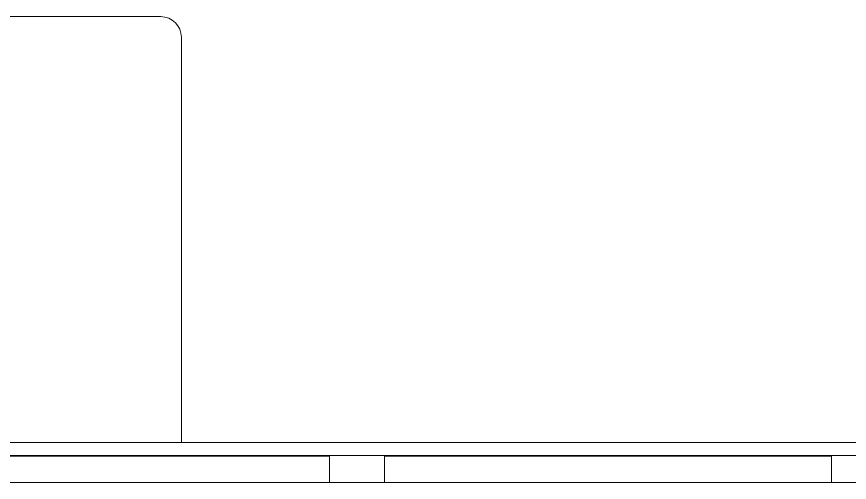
# Model space of a CAD drawing. Header units: inches. Extents: x 40138 to 76695, y -14500 to -5279.
# Drawn here: x 72132.5 to 72253.6, y -10696.7 to -10628.9 of the extents above; entities that cross this region are included whole.
import ezdxf

# ---------------------------------------------------------------- set-up
doc = ezdxf.new("R2010")
doc.units = ezdxf.units.IN
doc.header["$LTSCALE"] = 2
doc.header["$MEASUREMENT"] = 0
doc.layers.add('M-OBJECT-DETAILS', color=7, linetype='Continuous', lineweight=9)

msp = doc.modelspace()

# ---------------------------------------------------------------- linework, layer by layer
at = {"layer": 'M-OBJECT-DETAILS', "lineweight": 15}
for p, q in [((72089.446, -10628.943), (72153.446, -10628.943)), ((72156.446, -10631.943), (72156.446, -10690.943)), ((72156.446, -10631.96), (72156.446, -10690.96))]:
    msp.add_line(p, q, dxfattribs=at)
at = {"layer": 'M-OBJECT-DETAILS', "linetype": 'Continuous', "lineweight": 5}
for p, q in [((72001.806, -10690.943), (72502.234, -10690.943)), ((72001.806, -10692.84), (72502.234, -10692.84)), ((72113.02, -10692.944), (72178.02, -10692.944)), ((72178.02, -10692.84), (72178.02, -10696.738)), ((72186.02, -10692.84), (72186.02, -10696.738)), ((72186.02, -10692.944), (72251.02, -10692.944)), ((72251.02, -10692.84), (72251.02, -10696.738)), ((72105.02, -10696.738), (72399.02, -10696.738)), ((72186.02, -10696.738), (72178.02, -10696.738)), ((72259.02, -10696.738), (72251.02, -10696.738))]:
    msp.add_line(p, q, dxfattribs=at)
at = {"layer": 'M-OBJECT-DETAILS', "lineweight": 15}
msp.add_arc((72153.446, -10631.943), 3, 0, 90, dxfattribs=at)

doc.saveas('drawing.dxf')
